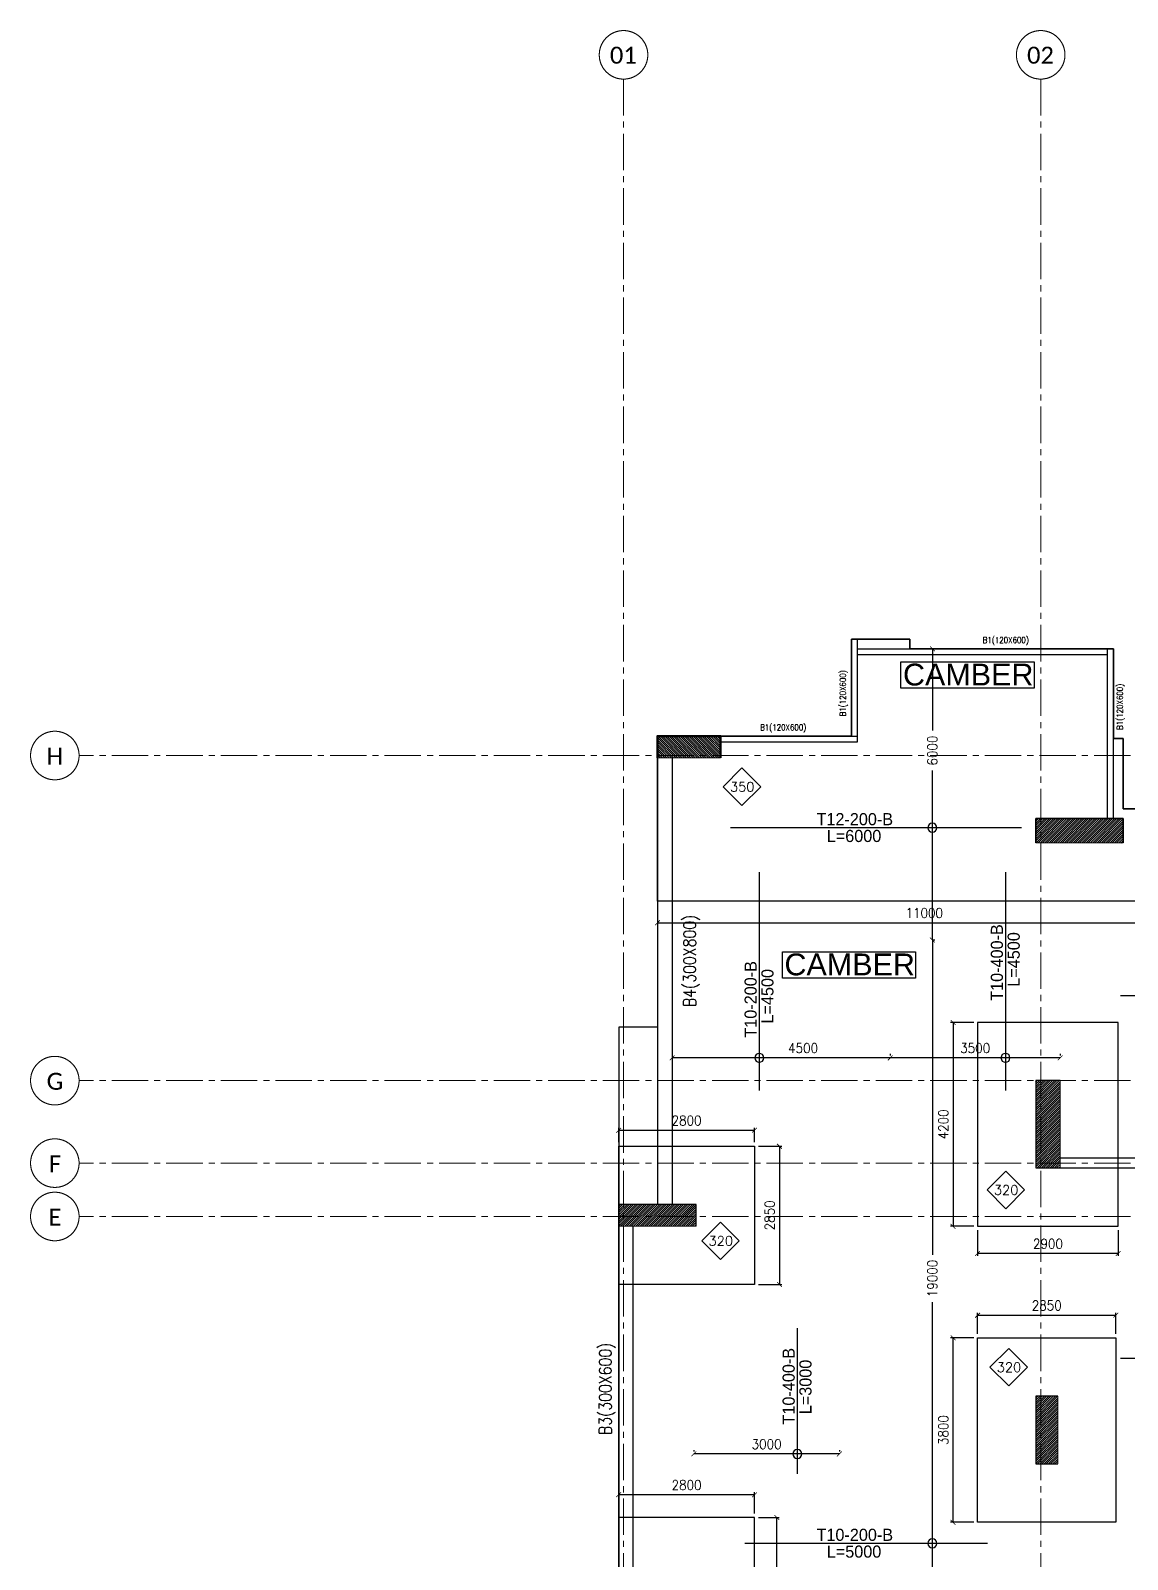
# Model space of a CAD drawing. Header units: millimetres. Extents: x -967280 to 3852, y 2833 to 1955156.
# Drawn here: x -653053 to -630441, y 897271 to 928778 of the extents above; entities that cross this region are included whole.
import ezdxf
from ezdxf.enums import TextEntityAlignment as Align

# ---------------------------------------------------------------- set-up
doc = ezdxf.new("R2010")
doc.units = ezdxf.units.MM
doc.header["$LTSCALE"] = 1000
doc.header["$PDMODE"] = 35
doc.header["$PDSIZE"] = 25
for name, pattern in [('$0$DASHED2', [0.375, 0.25, -0.125]), ('Columns_Structural070816$0$CENTER2', [1.125, 0.75, -0.125, 0.125, -0.125]), ('HRZN_Line-Ptrn-Sold', [9144001.0, 9144000.0, -1])]:
    doc.linetypes.add(name, pattern=pattern)
for name, color, linetype in [('_N-DIM 3', 7, 'Continuous'), ('B05-FIRST FLOOR PLAN$0$STR_ROOF RFT$0$S-SYMB', 30, 'Continuous'), ('S - col hach', 1, 'Continuous'), ('S -Beams', 2, 'Continuous'), ('S-TEXT', 2, 'Continuous'), ('SLAB', 210, 'Continuous')]:
    doc.layers.add(name, color=color, linetype=linetype)
for name, color, linetype, lineweight in [('A-AX-ATT-100', 7, 'HRZN_Line-Ptrn-Sold', 18), ('S - column', 6, 'Continuous', 60), ('ST-000-AXIS', 9, 'Columns_Structural070816$0$CENTER2', 9), ('ST-203-SLAB-TXT', 7, 'Continuous', 30), ('ST-RFT-BOT', 2, '$0$DASHED2', 30)]:
    doc.layers.add(name, color=color, linetype=linetype, lineweight=lineweight)
doc.styles.add('Arial', font='arial.ttf', dxfattribs={"height": 317.5})
doc.styles.add('B05-FIRST FLOOR PLAN$0$T25-100', font='STENCIL.shx', dxfattribs={"height": 250})
doc.styles.add('Calibri_2', font='calibri.ttf', dxfattribs={"height": 300})
doc.styles.add('ROMANC', font='romanc.shx')
doc.styles.add('ST-DIM', font='romans.shx', dxfattribs={"width": 0.85})
doc.styles.add('TUNELNO', font='romans.shx', dxfattribs={"width": 0.9})
doc.dimstyles.new('Copy(2) of DSEC', dxfattribs={"dimtxt": 200, "dimasz": 100, "dimexe": 50, "dimexo": 80, "dimgap": 100, "dimtad": 1, "dimdec": 0, "dimrnd": 5, "dimzin": 0, "dimdsep": 46, "dimtxsty": 'TUNELNO', "dimblk": 'ARCHTICK', "dimcen": 0.09, "dimclrd": 1, "dimclre": 1, "dimclrt": 3, "dimadec": 0, "dimazin": 0, "dimtfac": 0.78125, "dimtdec": 0, "dimtix": 1, "dimtmove": 2, "dimatfit": 3, "dimldrblk": 'ARCHTICK', "dimfxl": 1, "dimtolj": 1, "dimtzin": 0, "dimarcsym": 0})
pattern_1 = [(45, (-1081811.88, -626335.02), (-22.4506403, 22.4506403), [])]
pattern_2 = [(45, (-768827.84, -371697.415), (-22.4506403, 22.4506403), [])]
pattern_3 = [(45, (-768877.84, -371697.415), (-22.4506403, 22.4506403), [])]
pattern_4 = [(45, (-768827.84, -371697.415), (-22.4506403, 22.4506403), [])]

# ---------------------------------------------------------------- blocks, each defined once
blk = doc.blocks.new('_ArchTick')
at = {"color": 0, "linetype": 'ByBlock', "const_width": 0.15}
blk.add_lwpolyline([(-0.5, -0.5), (0.5, 0.5)], dxfattribs=at)
blk = doc.blocks.new('*D1363')
at = {"layer": '_N-DIM 3', "color": 1, "linetype": 'Continuous', "lineweight": -2, "ltscale": 30, "transparency": 16777216}
for p, q in [((-640929, 905867), (-640929, 906165)), ((-638129, 905867), (-638129, 906165)), ((-640929, 906115), (-638129, 906115))]:
    blk.add_line(p, q, dxfattribs=at)
at = {"layer": 'Defpoints', "color": 0, "linetype": 'Continuous', "ltscale": 30, "transparency": 16777216}
for p in [(-638129, 906115), (-640929, 905787), (-638129, 905787)]:
    blk.add_point(p, dxfattribs=at)
at = {"layer": '_N-DIM 3', "color": 1, "linetype": 'Continuous', "lineweight": -2, "ltscale": 30, "transparency": 16777216, "xscale": 100, "yscale": 100, "zscale": 100, "rotation": 180}
blk.add_blockref('_ArchTick', (-640929, 906115), dxfattribs=at)
at = {"layer": '_N-DIM 3', "color": 1, "linetype": 'Continuous', "lineweight": -2, "ltscale": 30, "transparency": 16777216, "xscale": 100, "yscale": 100, "zscale": 100}
blk.add_blockref('_ArchTick', (-638129, 906115), dxfattribs=at)
at = {"layer": '_N-DIM 3', "color": 3, "linetype": 'Continuous', "ltscale": 30, "transparency": 16777216, "insert": (-639529, 906315), "char_height": 200, "attachment_point": 5, "style": 'TUNELNO'}
blk.add_mtext('\\A1;2800', dxfattribs=at)
blk = doc.blocks.new('*D1364')
at = {"layer": '_N-DIM 3', "color": 1, "linetype": 'Continuous', "lineweight": -2, "ltscale": 30, "transparency": 16777216}
for p, q in [((-638049, 905787), (-637566, 905787)), ((-637616, 905787), (-637616, 902937)), ((-638049, 902937), (-637566, 902937))]:
    blk.add_line(p, q, dxfattribs=at)
at = {"layer": 'Defpoints', "color": 0, "linetype": 'Continuous', "ltscale": 30, "transparency": 16777216}
for p in [(-638129, 905787), (-638129, 902937), (-637616, 902937)]:
    blk.add_point(p, dxfattribs=at)
at = {"layer": '_N-DIM 3', "color": 1, "linetype": 'Continuous', "lineweight": -2, "ltscale": 30, "transparency": 16777216, "xscale": 100, "yscale": 100, "zscale": 100}
for p, rotation in [((-637616, 905787), 90), ((-637616, 902937), 270)]:
    blk.add_blockref('_ArchTick', p, dxfattribs=dict(at, rotation=rotation))
at = {"layer": '_N-DIM 3', "color": 3, "linetype": 'Continuous', "ltscale": 30, "transparency": 16777216, "insert": (-637816, 904362), "char_height": 200, "attachment_point": 5, "rotation": 90, "style": 'TUNELNO'}
blk.add_mtext('\\A1;2850', dxfattribs=at)
blk = doc.blocks.new('*D1365')
at = {"layer": '_N-DIM 3', "color": 1, "linetype": 'Continuous', "lineweight": -2, "ltscale": 30, "transparency": 16777216}
for p, q in [((-640929, 898217), (-640929, 898654)), ((-638129, 898604), (-640929, 898604)), ((-638129, 898217), (-638129, 898654))]:
    blk.add_line(p, q, dxfattribs=at)
at = {"layer": 'Defpoints', "color": 0, "linetype": 'Continuous', "ltscale": 30, "transparency": 16777216}
for p in [(-640929, 898604), (-640929, 898137), (-638129, 898137)]:
    blk.add_point(p, dxfattribs=at)
at = {"layer": '_N-DIM 3', "color": 1, "linetype": 'Continuous', "lineweight": -2, "ltscale": 30, "transparency": 16777216, "xscale": 100, "yscale": 100, "zscale": 100, "rotation": 180}
blk.add_blockref('_ArchTick', (-640929, 898604), dxfattribs=at)
at = {"layer": '_N-DIM 3', "color": 1, "linetype": 'Continuous', "lineweight": -2, "ltscale": 30, "transparency": 16777216, "xscale": 100, "yscale": 100, "zscale": 100}
blk.add_blockref('_ArchTick', (-638129, 898604), dxfattribs=at)
at = {"layer": '_N-DIM 3', "color": 3, "linetype": 'Continuous', "ltscale": 30, "transparency": 16777216, "insert": (-639529, 898804), "char_height": 200, "attachment_point": 5, "style": 'TUNELNO'}
blk.add_mtext('\\A1;2800', dxfattribs=at)
blk = doc.blocks.new('*D1366')
at = {"layer": '_N-DIM 3', "color": 1, "linetype": 'Continuous', "lineweight": -2, "ltscale": 30, "transparency": 16777216}
for p, q in [((-638049, 898137), (-637618, 898137)), ((-637668, 895287), (-637668, 898137)), ((-638049, 895287), (-637618, 895287))]:
    blk.add_line(p, q, dxfattribs=at)
at = {"layer": 'Defpoints', "color": 0, "linetype": 'Continuous', "ltscale": 30, "transparency": 16777216}
for p in [(-638129, 898137), (-637668, 898137), (-638129, 895287)]:
    blk.add_point(p, dxfattribs=at)
at = {"layer": '_N-DIM 3', "color": 1, "linetype": 'Continuous', "lineweight": -2, "ltscale": 30, "transparency": 16777216, "xscale": 100, "yscale": 100, "zscale": 100}
for p, rotation in [((-637668, 898137), 90), ((-637668, 895287), 270)]:
    blk.add_blockref('_ArchTick', p, dxfattribs=dict(at, rotation=rotation))
at = {"layer": '_N-DIM 3', "color": 3, "linetype": 'Continuous', "ltscale": 30, "transparency": 16777216, "insert": (-637868, 896712), "char_height": 200, "attachment_point": 5, "rotation": 90, "style": 'TUNELNO'}
blk.add_mtext('\\A1;2850', dxfattribs=at)
blk = doc.blocks.new('*D1369')
at = {"layer": '_N-DIM 3', "color": 1, "linetype": 'Continuous', "lineweight": -2, "ltscale": 30, "transparency": 16777216}
for p, q in [((-633609, 901837), (-634085, 901837)), ((-634035, 898037), (-634035, 901837)), ((-633609, 898037), (-634085, 898037))]:
    blk.add_line(p, q, dxfattribs=at)
at = {"layer": 'Defpoints', "color": 0, "linetype": 'Continuous', "ltscale": 30, "transparency": 16777216}
for p in [(-634035, 901837), (-633529, 901837), (-633529, 898037)]:
    blk.add_point(p, dxfattribs=at)
at = {"layer": '_N-DIM 3', "color": 1, "linetype": 'Continuous', "lineweight": -2, "ltscale": 30, "transparency": 16777216, "xscale": 100, "yscale": 100, "zscale": 100}
for p, rotation in [((-634035, 901837), 90), ((-634035, 898037), 270)]:
    blk.add_blockref('_ArchTick', p, dxfattribs=dict(at, rotation=rotation))
at = {"layer": '_N-DIM 3', "color": 3, "linetype": 'Continuous', "ltscale": 30, "transparency": 16777216, "insert": (-634235, 899937), "char_height": 200, "attachment_point": 5, "rotation": 90, "style": 'TUNELNO'}
blk.add_mtext('\\A1;3800', dxfattribs=at)
blk = doc.blocks.new('*D1370')
at = {"layer": '_N-DIM 3', "color": 1, "linetype": 'Continuous', "lineweight": -2, "ltscale": 30, "transparency": 16777216}
for p, q in [((-633529, 901917), (-633529, 902354)), ((-633529, 902304), (-630679, 902304)), ((-630679, 901917), (-630679, 902354))]:
    blk.add_line(p, q, dxfattribs=at)
at = {"layer": 'Defpoints', "color": 0, "linetype": 'Continuous', "ltscale": 30, "transparency": 16777216}
for p in [(-630679, 902304), (-633529, 901837), (-630679, 901837)]:
    blk.add_point(p, dxfattribs=at)
at = {"layer": '_N-DIM 3', "color": 1, "linetype": 'Continuous', "lineweight": -2, "ltscale": 30, "transparency": 16777216, "xscale": 100, "yscale": 100, "zscale": 100, "rotation": 180}
blk.add_blockref('_ArchTick', (-633529, 902304), dxfattribs=at)
at = {"layer": '_N-DIM 3', "color": 1, "linetype": 'Continuous', "lineweight": -2, "ltscale": 30, "transparency": 16777216, "xscale": 100, "yscale": 100, "zscale": 100}
blk.add_blockref('_ArchTick', (-630679, 902304), dxfattribs=at)
at = {"layer": '_N-DIM 3', "color": 3, "linetype": 'Continuous', "ltscale": 30, "transparency": 16777216, "insert": (-632104, 902504), "char_height": 200, "attachment_point": 5, "style": 'TUNELNO'}
blk.add_mtext('\\A1;2850', dxfattribs=at)
blk = doc.blocks.new('*D888')
at = {"layer": '_N-DIM 3', "color": 1, "linetype": 'Continuous', "lineweight": -2, "ltscale": 30, "transparency": 16777216}
for p, q in [((-633529, 904057), (-633529, 903526)), ((-630629, 904057), (-630629, 903526)), ((-630629, 903576), (-633529, 903576))]:
    blk.add_line(p, q, dxfattribs=at)
at = {"layer": 'Defpoints', "color": 0, "linetype": 'Continuous', "ltscale": 30, "transparency": 16777216}
for p in [(-633529, 904137), (-630629, 904137), (-633529, 903576)]:
    blk.add_point(p, dxfattribs=at)
at = {"layer": '_N-DIM 3', "color": 1, "linetype": 'Continuous', "lineweight": -2, "ltscale": 30, "transparency": 16777216, "xscale": 100, "yscale": 100, "zscale": 100, "rotation": 180}
blk.add_blockref('_ArchTick', (-633529, 903576), dxfattribs=at)
at = {"layer": '_N-DIM 3', "color": 1, "linetype": 'Continuous', "lineweight": -2, "ltscale": 30, "transparency": 16777216, "xscale": 100, "yscale": 100, "zscale": 100}
blk.add_blockref('_ArchTick', (-630629, 903576), dxfattribs=at)
at = {"layer": '_N-DIM 3', "color": 3, "linetype": 'Continuous', "ltscale": 30, "transparency": 16777216, "insert": (-632079, 903776), "char_height": 200, "attachment_point": 5, "style": 'TUNELNO'}
blk.add_mtext('\\A1;2900', dxfattribs=at)
blk = doc.blocks.new('*D1371')
at = {"layer": '_N-DIM 3', "color": 1, "linetype": 'Continuous', "lineweight": -2, "ltscale": 30, "transparency": 16777216}
for p, q in [((-633609, 908337), (-634085, 908337)), ((-634035, 908337), (-634035, 904137)), ((-633609, 904137), (-634085, 904137))]:
    blk.add_line(p, q, dxfattribs=at)
at = {"layer": 'Defpoints', "color": 0, "linetype": 'Continuous', "ltscale": 30, "transparency": 16777216}
for p in [(-633529, 908337), (-634035, 904137), (-633529, 904137)]:
    blk.add_point(p, dxfattribs=at)
at = {"layer": '_N-DIM 3', "color": 1, "linetype": 'Continuous', "lineweight": -2, "ltscale": 30, "transparency": 16777216, "xscale": 100, "yscale": 100, "zscale": 100}
for p, rotation in [((-634035, 908337), 90), ((-634035, 904137), 270)]:
    blk.add_blockref('_ArchTick', p, dxfattribs=dict(at, rotation=rotation))
at = {"layer": '_N-DIM 3', "color": 3, "linetype": 'Continuous', "ltscale": 30, "transparency": 16777216, "insert": (-634235, 906237), "char_height": 200, "attachment_point": 5, "rotation": 90, "style": 'TUNELNO'}
blk.add_mtext('\\A1;4200', dxfattribs=at)
blk = doc.blocks.new('*D890')
at = {"layer": '_N-DIM 3', "color": 1, "linetype": 'Continuous', "lineweight": -2, "ltscale": 30, "transparency": 16777216}
for p, q in [((-640129, 910757), (-640129, 910343)), ((-629129, 910757), (-629129, 910343)), ((-640129, 910393), (-629129, 910393))]:
    blk.add_line(p, q, dxfattribs=at)
at = {"layer": 'Defpoints', "color": 0, "linetype": 'Continuous', "ltscale": 30, "transparency": 16777216}
for p in [(-640129, 910837), (-629129, 910837), (-629129, 910393)]:
    blk.add_point(p, dxfattribs=at)
at = {"layer": '_N-DIM 3', "color": 1, "linetype": 'Continuous', "lineweight": -2, "ltscale": 30, "transparency": 16777216, "xscale": 100, "yscale": 100, "zscale": 100, "rotation": 180}
blk.add_blockref('_ArchTick', (-640129, 910393), dxfattribs=at)
at = {"layer": '_N-DIM 3', "color": 1, "linetype": 'Continuous', "lineweight": -2, "ltscale": 30, "transparency": 16777216, "xscale": 100, "yscale": 100, "zscale": 100}
blk.add_blockref('_ArchTick', (-629129, 910393), dxfattribs=at)
at = {"layer": '_N-DIM 3', "color": 3, "linetype": 'Continuous', "ltscale": 30, "transparency": 16777216, "insert": (-634629, 910593), "char_height": 200, "attachment_point": 5, "style": 'TUNELNO'}
blk.add_mtext('\\A1;11000', dxfattribs=at)
blk = doc.blocks.new('*D898')
at = {"layer": '_N-DIM 3', "color": 1, "lineweight": -2, "ltscale": 30, "transparency": 16777216}
for p, q in [((-634462, 910037), (-634462, 903551)), ((-634457, 910037), (-634412, 910037)), ((-634462, 891037), (-634462, 902571)), ((-634457, 891037), (-634412, 891037))]:
    blk.add_line(p, q, dxfattribs=at)
at = {"layer": 'Defpoints', "color": 0, "ltscale": 30, "transparency": 16777216}
for p in [(-634537, 910037), (-634537, 891037), (-634462, 891037)]:
    blk.add_point(p, dxfattribs=at)
at = {"layer": '_N-DIM 3', "color": 1, "lineweight": -2, "ltscale": 30, "transparency": 16777216, "xscale": 100, "yscale": 100, "zscale": 100}
for p, rotation in [((-634462, 910037), 90), ((-634462, 891037), 270)]:
    blk.add_blockref('_ArchTick', p, dxfattribs=dict(at, rotation=rotation))
at = {"layer": '_N-DIM 3', "color": 3, "ltscale": 30, "transparency": 16777216, "insert": (-634462, 903061), "char_height": 200, "attachment_point": 5, "rotation": 90, "style": 'TUNELNO'}
blk.add_mtext('\\A1;19000', dxfattribs=at)
blk = doc.blocks.new('*D899')
at = {"layer": '_N-DIM 3', "color": 1, "lineweight": -2, "ltscale": 30, "transparency": 16777216}
for p, q in [((-639829, 907688), (-639829, 907658)), ((-635329, 907608), (-639829, 907608)), ((-635329, 907688), (-635329, 907658))]:
    blk.add_line(p, q, dxfattribs=at)
at = {"layer": 'Defpoints', "color": 0, "ltscale": 30, "transparency": 16777216}
for p in [(-639829, 907608), (-639829, 907608), (-635329, 907608)]:
    blk.add_point(p, dxfattribs=at)
at = {"layer": '_N-DIM 3', "color": 1, "lineweight": -2, "ltscale": 30, "transparency": 16777216, "xscale": 100, "yscale": 100, "zscale": 100, "rotation": 180}
blk.add_blockref('_ArchTick', (-639829, 907608), dxfattribs=at)
at = {"layer": '_N-DIM 3', "color": 1, "lineweight": -2, "ltscale": 30, "transparency": 16777216, "xscale": 100, "yscale": 100, "zscale": 100}
blk.add_blockref('_ArchTick', (-635329, 907608), dxfattribs=at)
at = {"layer": '_N-DIM 3', "color": 3, "ltscale": 30, "transparency": 16777216, "insert": (-637127, 907808), "char_height": 200, "attachment_point": 5, "style": 'TUNELNO'}
blk.add_mtext('\\A1;4500', dxfattribs=at)
blk = doc.blocks.new('*D903')
at = {"layer": '_N-DIM 3', "color": 1, "lineweight": -2, "ltscale": 30, "transparency": 16777216}
for p, q in [((-639379, 899526), (-639379, 899496)), ((-636379, 899446), (-639379, 899446)), ((-636379, 899526), (-636379, 899496))]:
    blk.add_line(p, q, dxfattribs=at)
at = {"layer": 'Defpoints', "color": 0, "ltscale": 30, "transparency": 16777216}
for p in [(-639379, 899446), (-639379, 899446), (-636379, 899446)]:
    blk.add_point(p, dxfattribs=at)
at = {"layer": '_N-DIM 3', "color": 1, "lineweight": -2, "ltscale": 30, "transparency": 16777216, "xscale": 100, "yscale": 100, "zscale": 100, "rotation": 180}
blk.add_blockref('_ArchTick', (-639379, 899446), dxfattribs=at)
at = {"layer": '_N-DIM 3', "color": 1, "lineweight": -2, "ltscale": 30, "transparency": 16777216, "xscale": 100, "yscale": 100, "zscale": 100}
blk.add_blockref('_ArchTick', (-636379, 899446), dxfattribs=at)
at = {"layer": '_N-DIM 3', "color": 3, "ltscale": 30, "transparency": 16777216, "insert": (-637879, 899646), "char_height": 200, "attachment_point": 5, "style": 'TUNELNO'}
blk.add_mtext('\\A1;3000', dxfattribs=at)
blk = doc.blocks.new('*D906')
at = {"layer": '_N-DIM 3', "color": 1, "lineweight": -2, "ltscale": 30, "transparency": 16777216}
for p, q in [((-635329, 907688), (-635329, 907658)), ((-631829, 907608), (-635329, 907608)), ((-631829, 907688), (-631829, 907658))]:
    blk.add_line(p, q, dxfattribs=at)
at = {"layer": 'Defpoints', "color": 0, "ltscale": 30, "transparency": 16777216}
for p in [(-635329, 907608), (-635329, 907608), (-631829, 907608)]:
    blk.add_point(p, dxfattribs=at)
at = {"layer": '_N-DIM 3', "color": 1, "lineweight": -2, "ltscale": 30, "transparency": 16777216, "xscale": 100, "yscale": 100, "zscale": 100, "rotation": 180}
blk.add_blockref('_ArchTick', (-635329, 907608), dxfattribs=at)
at = {"layer": '_N-DIM 3', "color": 1, "lineweight": -2, "ltscale": 30, "transparency": 16777216, "xscale": 100, "yscale": 100, "zscale": 100}
blk.add_blockref('_ArchTick', (-631829, 907608), dxfattribs=at)
at = {"layer": '_N-DIM 3', "color": 3, "ltscale": 30, "transparency": 16777216, "insert": (-633579, 907808), "char_height": 200, "attachment_point": 5, "style": 'TUNELNO'}
blk.add_mtext('\\A1;3500', dxfattribs=at)
blk = doc.blocks.new('*D909')
at = {"layer": '_N-DIM 3', "color": 1, "lineweight": -2, "ltscale": 30, "transparency": 16777216}
for p, q in [((-634462, 916037), (-634462, 914353)), ((-634457, 916037), (-634412, 916037)), ((-634462, 910037), (-634462, 913528)), ((-634457, 910037), (-634412, 910037))]:
    blk.add_line(p, q, dxfattribs=at)
at = {"layer": 'Defpoints', "color": 0, "ltscale": 30, "transparency": 16777216}
for p in [(-634537, 916037), (-634537, 910037), (-634462, 910037)]:
    blk.add_point(p, dxfattribs=at)
at = {"layer": '_N-DIM 3', "color": 1, "lineweight": -2, "ltscale": 30, "transparency": 16777216, "xscale": 100, "yscale": 100, "zscale": 100}
for p, rotation in [((-634462, 916037), 90), ((-634462, 910037), 270)]:
    blk.add_blockref('_ArchTick', p, dxfattribs=dict(at, rotation=rotation))
at = {"layer": '_N-DIM 3', "color": 3, "ltscale": 30, "transparency": 16777216, "insert": (-634462, 913940), "char_height": 200, "attachment_point": 5, "rotation": 90, "style": 'TUNELNO'}
blk.add_mtext('\\A1;6000', dxfattribs=at)
blk = doc.blocks.new('str col f1')
at = {"layer": 'S - col hach'}
h = blk.add_hatch(dxfattribs=at)
h.set_pattern_fill('ANSI31', color=2, scale=10, angle=90)
h.set_pattern_definition([(135, (689872.917, 637905.89), (-22.4506403, -22.4506403), [])])
h.paths.add_polyline_path([(-543179, 862655), (-544479, 862655), (-544479, 862205), (-543179, 862205)])
h = blk.add_hatch(dxfattribs=at)
h.set_pattern_fill('ANSI31', color=2, scale=10)
h.set_pattern_definition([(45, (-768827.84, -371647.416), (-22.4506403, 22.4506403), [])])
h.paths.add_polyline_path([(-534879, 860455), (-534879, 860955), (-536679, 860955), (-536679, 860455)])
h = blk.add_hatch(dxfattribs=at)
h.set_pattern_fill('ANSI31', color=3, scale=10)
h.paths.add_polyline_path([(-525079, 860955), (-529079, 860955), (-529079, 853755), (-527029, 853755), (-527029, 854005), (-528829, 854005), (-528829, 860705), (-525329, 860705), (-525329, 854005), (-525829, 854005), (-525829, 853755), (-525079, 853755)])
h = blk.add_hatch(dxfattribs=at)
h.set_pattern_fill('ANSI31', color=2, scale=10)
h.set_pattern_definition(pattern_3)
h.paths.add_polyline_path([(-517229, 859755), (-517229, 861055), (-517679, 861055), (-517679, 859755)])
h = blk.add_hatch(dxfattribs=at)
h.set_pattern_fill('ANSI31', color=2, scale=10)
h.set_pattern_definition([(45, (-768827.84, -369997.415), (-22.4506403, 22.4506403), [])])
h.paths.add_polyline_path([(-509879, 856255), (-509879, 857455), (-510329, 857455), (-510329, 856255)])
h = blk.add_hatch(dxfattribs=at)
h.set_pattern_fill('ANSI31', color=2, scale=10)
h.set_pattern_definition(pattern_2)
h.paths.add_polyline_path([(-506079, 855055), (-506079, 856055), (-506429, 856055), (-506429, 855055)])
h = blk.add_hatch(dxfattribs=at)
h.set_pattern_fill('ANSI31', color=2, scale=10)
h.set_pattern_definition(pattern_2)
h.paths.add_polyline_path([(-498879, 855755), (-498879, 856355), (-499229, 856355), (-499229, 855755), (-499125, 855755)])
h = blk.add_hatch(dxfattribs=at)
h.set_pattern_fill('ANSI31', color=2, scale=10)
h.set_pattern_definition(pattern_1)
h.paths.add_polyline_path([(-536179, 855555), (-536679, 855555), (-536679, 853755), (-536179, 853755)])
h = blk.add_hatch(dxfattribs=at)
h.set_pattern_fill('ANSI31', color=2, scale=10)
h.set_pattern_definition(pattern_2)
h.paths.add_polyline_path([(-517229, 853755), (-517229, 854955), (-517679, 854955), (-517679, 853755)])
h = blk.add_hatch(dxfattribs=at)
h.set_pattern_fill('ANSI31', color=2, scale=10)
h.set_pattern_definition(pattern_2)
h.paths.add_polyline_path([(-545279, 852555), (-543679, 852555), (-543679, 853005), (-545279, 853005)])
h = blk.add_hatch(dxfattribs=at)
h.set_pattern_fill('ANSI31', color=2, scale=10)
h.set_pattern_definition([(45, (-768827.84, -374397.416), (-22.4506403, 22.4506403), [])])
h.paths.add_polyline_path([(-499372, 852655), (-498879, 852655), (-498879, 853205), (-499629, 853205), (-499629, 852655)])
h = blk.add_hatch(dxfattribs=at)
h.set_pattern_fill('ANSI31', color=3, scale=10)
h.set_pattern_definition(pattern_4)
h.paths.add_polyline_path([(-514479, 851955), (-514479, 845955), (-511879, 845955), (-511879, 846205), (-514229, 846205), (-514229, 851705), (-511879, 851705), (-511879, 851955)])
h = blk.add_hatch(dxfattribs=at)
h.set_pattern_fill('ANSI31', color=2, scale=10)
h.set_pattern_definition([(45, (-768777.84, -376697.415), (-22.4506403, 22.4506403), [])])
h.paths.add_polyline_path([(-506079, 850355), (-506079, 851555), (-506529, 851555), (-506529, 850355)])
h = blk.add_hatch(dxfattribs=at)
h.set_pattern_fill('ANSI31', color=2, scale=10)
h.set_pattern_definition([(45, (-789327.836, -378097.416), (-22.4506403, 22.4506403), [])])
h.paths.add_polyline_path([(-518479, 849005), (-518479, 849455), (-519779, 849455), (-519779, 849005)])
h = blk.add_hatch(dxfattribs=at)
h.set_pattern_fill('ANSI31', color=2, scale=10)
h.set_pattern_definition([(45, (-281224.365, 551644.58), (-22.4506403, 22.4506403), [])])
h.paths.add_polyline_path([(-536679, 847655), (-536229, 847655), (-536229, 849055), (-536679, 849055)])
h = blk.add_hatch(dxfattribs=at)
h.set_pattern_fill('ANSI31', color=3, scale=10)
h.set_pattern_definition(pattern_4)
h.paths.add_polyline_path([(-528779, 849055), (-528779, 846205), (-531179, 846205), (-531179, 849055), (-531429, 849055), (-531429, 845955), (-528529, 845955), (-528529, 849055)])
h = blk.add_hatch(dxfattribs=at)
h.set_pattern_fill('ANSI31', color=2, scale=10)
h.set_pattern_definition([(45, (-795077.837, -378447.416), (-22.4506403, 22.4506403), [])])
h.paths.add_polyline_path([(-525622, 848605), (-525129, 848605), (-525129, 849055), (-526329, 849055), (-526329, 848605)])
h = blk.add_hatch(dxfattribs=at)
h.set_pattern_fill('ANSI31', color=2, scale=10)
h.set_pattern_definition([(45, (-1081761.88, -626335.02), (-22.4506403, 22.4506403), [])])
h.paths.add_polyline_path([(-506079, 847555), (-506529, 847555), (-506529, 846355), (-506079, 846355)])
h = blk.add_hatch(dxfattribs=at)
h.set_pattern_fill('ANSI31', color=2, scale=10)
h.set_pattern_definition(pattern_2)
h.paths.add_polyline_path([(-543679, 845355), (-545279, 845355), (-545279, 844905), (-543679, 844905)])
h = blk.add_hatch(dxfattribs=at)
h.set_pattern_fill('ANSI31', color=2, scale=10)
h.set_pattern_definition([(45, (-768827.84, -382297.416), (-22.4506403, 22.4506403), [])])
h.paths.add_polyline_path([(-499372, 844705), (-498879, 844705), (-498879, 845255), (-499629, 845255), (-499629, 844705)])
h = blk.add_hatch(dxfattribs=at)
h.set_pattern_fill('ANSI31', color=2, scale=10)
h.set_pattern_definition(pattern_2)
h.paths.add_polyline_path([(-536179, 842355), (-536179, 844155), (-536679, 844155), (-536679, 842355)])
h = blk.add_hatch(dxfattribs=at)
h.set_pattern_fill('ANSI31', color=3, scale=10)
h.set_pattern_definition([(45, (95649.576, 129074.49), (-22.4506403, 22.4506403), [])])
h.paths.add_polyline_path([(-528829, 843905), (-527029, 843905), (-527029, 844155), (-529079, 844155), (-529079, 836955), (-525279, 836955), (-525079, 836955), (-525079, 844155), (-525829, 844155), (-525829, 843905), (-525329, 843905), (-525329, 837205), (-528829, 837205)])
h = blk.add_hatch(dxfattribs=at)
h.set_pattern_fill('ANSI31', color=2, scale=10)
h.set_pattern_definition(pattern_1)
h.paths.add_polyline_path([(-517229, 844155), (-517679, 844155), (-517679, 842955), (-517229, 842955)])
h = blk.add_hatch(dxfattribs=at)
h.set_pattern_fill('ANSI31', color=2, scale=10)
h.set_pattern_definition([(45, (-768827.84, -371897.415), (-22.4506403, 22.4506403), [])])
h.paths.add_polyline_path([(-506429, 841855), (-506079, 841855), (-506079, 842855), (-506429, 842855)])
h = blk.add_hatch(dxfattribs=at)
h.set_pattern_fill('ANSI31', color=2, scale=10)
h.set_pattern_definition(pattern_2)
h.paths.add_polyline_path([(-499229, 842155), (-499229, 841555), (-498879, 841555), (-498879, 842155)])
h = blk.add_hatch(dxfattribs=at)
h.set_pattern_fill('ANSI31', color=2, scale=10)
h.set_pattern_definition([(45, (-768827.84, -373397.415), (-22.4506403, 22.4506403), [])])
h.paths.add_polyline_path([(-509879, 840455), (-509879, 841655), (-510329, 841655), (-510329, 840455), (-510246, 840455)])
h = blk.add_hatch(dxfattribs=at)
h.set_pattern_fill('ANSI31', color=2, scale=10)
h.set_pattern_definition(pattern_3)
h.paths.add_polyline_path([(-517229, 836855), (-517229, 838155), (-517679, 838155), (-517679, 836855)])
h = blk.add_hatch(dxfattribs=at)
h.set_pattern_fill('ANSI31', color=2, scale=10)
h.set_pattern_definition(pattern_2)
h.paths.add_polyline_path([(-534879, 836955), (-534879, 837455), (-536679, 837455), (-536679, 836955)])
h = blk.add_hatch(dxfattribs=at)
h.set_pattern_fill('ANSI31', color=2, scale=10, angle=-90)
h.set_pattern_definition([(315, (-1751431.147, 1060003.342), (22.4506403, 22.4506403), [])])
h.paths.add_polyline_path([(-544479, 835255), (-543179, 835255), (-543179, 835705), (-544479, 835705)])
at = {"layer": 'S - column', "lineweight": 15}
for points in [[(-544479, 862205), (-543179, 862205), (-543179, 862655), (-544479, 862655)], [(-534879, 860455), (-536679, 860455), (-536679, 860955), (-534879, 860955)], [(-517679, 859755), (-517229, 859755), (-517229, 861055), (-517679, 861055)], [(-509879, 857455), (-510329, 857455), (-510329, 856255), (-509879, 856255)], [(-506429, 855055), (-506079, 855055), (-506079, 856055), (-506429, 856055)], [(-499229, 855755), (-498879, 855755), (-498879, 856355), (-499229, 856355)], [(-536179, 855555), (-536679, 855555), (-536679, 853755), (-536179, 853755)], [(-517679, 853755), (-517229, 853755), (-517229, 854955), (-517679, 854955)], [(-545279, 853005), (-545279, 852555), (-543679, 852555), (-543679, 853005)], [(-499629, 852655), (-498879, 852655), (-498879, 853205), (-499629, 853205)], [(-506529, 850355), (-506079, 850355), (-506079, 851555), (-506529, 851555)], [(-519779, 849005), (-518479, 849005), (-518479, 849455), (-519779, 849455)], [(-536229, 849055), (-536679, 849055), (-536679, 847655), (-536229, 847655)], [(-526329, 848605), (-525129, 848605), (-525129, 849055), (-526329, 849055)], [(-506529, 846355), (-506079, 846355), (-506079, 847555), (-506529, 847555)], [(-543679, 844905), (-545279, 844905), (-545279, 845355), (-543679, 845355)], [(-499629, 844705), (-498879, 844705), (-498879, 845255), (-499629, 845255)], [(-536179, 844155), (-536179, 842355), (-536679, 842355), (-536679, 844155)], [(-517679, 842955), (-517679, 844155), (-517229, 844155), (-517229, 842955)], [(-506429, 841855), (-506429, 842855), (-506079, 842855), (-506079, 841855)], [(-498879, 842155), (-498879, 841555), (-499229, 841555), (-499229, 842155)], [(-509879, 841655), (-509879, 840455), (-510329, 840455), (-510329, 841655)], [(-517679, 836855), (-517679, 838155), (-517229, 838155), (-517229, 836855)], [(-534879, 836955), (-536679, 836955), (-536679, 837455), (-534879, 837455)], [(-544479, 835255), (-544479, 835705), (-543179, 835705), (-543179, 835255)]]:
    blk.add_lwpolyline(points, close=True, dxfattribs=at)
at = {"layer": 'S - column', "color": 3}
for points in [[(-525829, 853755), (-525829, 854005), (-525329, 854005), (-525329, 860705), (-528829, 860705), (-528829, 854005), (-527029, 854005), (-527029, 853755), (-529079, 853755), (-529079, 860955), (-525079, 860955), (-525079, 853755)], [(-528779, 849055), (-528779, 846205), (-531179, 846205), (-531179, 849055), (-531429, 849055), (-531429, 845955), (-528529, 845955), (-528529, 849055)], [(-525829, 844155), (-525829, 843905), (-525329, 843905), (-525329, 837205), (-528829, 837205), (-528829, 843905), (-527029, 843905), (-527029, 844155), (-529079, 844155), (-529079, 836955), (-525079, 836955), (-525079, 844155)]]:
    blk.add_lwpolyline(points, close=True, dxfattribs=at)
blk.add_lwpolyline([(-514479, 851955), (-514479, 845955), (-511879, 845955), (-511879, 846205), (-514229, 846205), (-514229, 851705), (-511879, 851705), (-511879, 851955), (-514479, 851955)], dxfattribs=at)
at = {"layer": 'ST-RFT-BOT', "color": 7, "linetype": 'Continuous', "ltscale": 30}
blk.add_line((-534879, 860455), (-534879, 860774), dxfattribs=at)
at = {"layer": 'ST-RFT-BOT', "color": 7, "linetype": 'Continuous', "lineweight": 50, "ltscale": 30}
blk.add_lwpolyline([(-543179, 862205), (-543179, 862655), (-544479, 862655), (-544479, 862205)], dxfattribs=at)
at = {"layer": 'ST-RFT-BOT', "color": 7, "linetype": 'Continuous', "ltscale": 30}
for points in [[(-534879, 860455), (-534879, 860955), (-536679, 860955), (-536679, 860455)], [(-536679, 860455), (-536679, 860955), (-534879, 860955), (-534879, 860455)], [(-517229, 861055), (-517679, 861055), (-517679, 859755), (-517229, 859755)], [(-510329, 857455), (-509879, 857455), (-509879, 856255), (-510329, 856255)], [(-506429, 856055), (-506079, 856055), (-506079, 855055), (-506429, 855055)], [(-499229, 856355), (-498879, 856355), (-498879, 855755), (-499229, 855755)], [(-536179, 855555), (-536679, 855555), (-536679, 853755), (-536179, 853755)], [(-517229, 854955), (-517679, 854955), (-517679, 853755), (-517229, 853755)], [(-543679, 852555), (-543679, 853005), (-545279, 853005), (-545279, 852555)], [(-498879, 853205), (-498879, 852655), (-499629, 852655), (-499629, 853205)], [(-506529, 851555), (-506079, 851555), (-506079, 850355), (-506529, 850355)], [(-518479, 849005), (-518479, 849455), (-519779, 849455), (-519779, 849005)], [(-536229, 849055), (-536679, 849055), (-536679, 847655), (-536229, 847655)], [(-526329, 848605), (-526329, 849055), (-525129, 849055), (-525129, 848605)], [(-506529, 847555), (-506079, 847555), (-506079, 846355)], [(-543679, 845355), (-543679, 844905), (-545279, 844905), (-545279, 845355)], [(-498879, 844705), (-498879, 845255), (-499629, 845255), (-499629, 844705)], [(-536179, 844155), (-536679, 844155), (-536679, 842355), (-536179, 842355)], [(-517229, 844155), (-517679, 844155), (-517679, 842955), (-517229, 842955)], [(-506429, 842855), (-506079, 842855), (-506079, 841855), (-506429, 841855)], [(-499229, 842155), (-498879, 842155), (-498879, 841555), (-499229, 841555)], [(-510329, 841655), (-509879, 841655), (-509879, 840455), (-510329, 840455)], [(-517229, 838155), (-517679, 838155), (-517679, 836855), (-517229, 836855)], [(-536679, 837455), (-536679, 836955), (-534879, 836955), (-534879, 837455)], [(-544479, 835705), (-544479, 835255), (-543179, 835255), (-543179, 835705)]]:
    blk.add_lwpolyline(points, dxfattribs=at)
blk = doc.blocks.new('Grid - HRZN_G-Datm-Grid-Head-1554275-FIRST FLOOR FFL_1_')
at = {"layer": 'A-AX-ATT-100'}
blk.add_circle((0, 0), 5, dxfattribs=at)
blk = doc.blocks.new('AXES-00')
at = {"layer": 'ST-000-AXIS'}
for p, q in [((516898.9, 750979.6), (516898.9, 695813.8)), ((525498.9, 750979.6), (525498.9, 695813.8)), ((575723.2, 737039.7), (505674.3, 737039.7)), ((575723.2, 730339.7), (505674.3, 730339.7)), ((575723.2, 728639.7), (505674.3, 728639.7)), ((575723.2, 727539.7), (505674.3, 727539.7))]:
    blk.add_line(p, q, dxfattribs=at)
at = {"layer": 'A-AX-ATT-100'}
for p, xscale, yscale, zscale, rotation in [((516898.9, 751479.6), 99.99999999999993, 99.99999999999993, 99.99999999999993, 180), ((525498.9, 751479.6), 99.99999999999993, 99.99999999999993, 99.99999999999993, 180), ((505174.3, 737039.7), 100.0000000000001, 100.0000000000001, 100.0000000000001, 90), ((505174.3, 730339.7), 100.0000000000001, 100.0000000000001, 100.0000000000001, 90), ((505174.3, 728639.7), 100.0000000000001, 100.0000000000001, 100.0000000000001, 90), ((505174.3, 727539.7), 100.0000000000001, 100.0000000000001, 100.0000000000001, 90)]:
    blk.add_blockref('Grid - HRZN_G-Datm-Grid-Head-1554275-FIRST FLOOR FFL_1_', p, dxfattribs=dict(at, xscale=xscale, yscale=yscale, zscale=zscale, rotation=rotation))
at = {"layer": 'A-AX-ATT-100', "linetype": 'Continuous', "lineweight": 13, "char_height": 350, "attachment_point": 1, "style": 'Calibri_2'}
for s, insert, width in [('01', (516618, 751647.5), 673.417), ('02', (525218, 751647.5), 673.417), ('H', (505005.2, 737201), 416.877), ('G', (505005.2, 730501), 416.877), ('F', (505051.7, 728801), 304.641), ('E', (505041.7, 727701), 328.692)]:
    blk.add_mtext(s, dxfattribs=dict(at, insert=insert, width=width))

msp = doc.modelspace()

# ---------------------------------------------------------------- linework, layer by layer
at = {"layer": 'B05-FIRST FLOOR PLAN$0$STR_ROOF RFT$0$S-SYMB', "extrusion": (0, 0, -1)}
for centre in [(634462.1, 912349.3), (638031.3, 907607.8), (632954.4, 907607.8), (637247.2, 899446.5), (634462.1, 897601.1)]:
    msp.add_circle(centre, 92.8, dxfattribs=at)
at = {"layer": 'S -Beams'}
for p, q in [((-636128.7, 914238.4), (-636128.7, 916238.4)), ((-636008.7, 914118.4), (-636008.7, 916238.4)), ((-636008.7, 916038.4), (-630730.3, 916038.4)), ((-636008.7, 915918.4), (-630848.7, 915918.4)), ((-630848.7, 912538.4), (-630848.7, 916038.4)), ((-630728.7, 912538.4), (-630728.7, 916038.4)), ((-638828.7, 914238.4), (-636008.7, 914238.4)), ((-638828.7, 914118.4), (-636008.7, 914118.4)), ((-640128.7, 913787.4), (-640128.7, 904587.4)), ((-639828.7, 913787.4), (-639828.7, 904587.4)), ((-624728.6, 905537.4), (-631828.7, 905537.4)), ((-624728.6, 905337.4), (-631828.7, 905337.4)), ((-640928.7, 896937.4), (-640928.7, 904137.4)), ((-640628.7, 896937.4), (-640628.7, 904137.4))]:
    msp.add_line(p, q, dxfattribs=at)
msp.add_lwpolyline([(-630078.8, 912737.4), (-630528.7, 912737.4), (-630528.7, 914187.4), (-630728.8, 914187.4), (-630728.8, 916037.4), (-634928.8, 916037.4), (-634928.8, 916237.4), (-636128.7, 916237.4), (-636128.7, 914237.4), (-640128.7, 914238.4), (-640128.8, 908237.4), (-640928.8, 908237.4), (-640928.8, 892837.4)], dxfattribs=at)
at = {"layer": 'S-TEXT', "color": 3}
for points in [[(-635110.5, 915767.7), (-632362.6, 915767.7), (-632362.6, 915223.7), (-635110.5, 915223.7)], [(-637554.7, 909794.6), (-634806.9, 909794.6), (-634806.9, 909250.5), (-637554.7, 909250.5)]]:
    msp.add_lwpolyline(points, close=True, dxfattribs=at)
at = {"layer": 'S-TEXT', "color": 7, "true_color": 0xffffff}
for points in [[(-638387.7, 912808.3), (-638000.6, 913195.5), (-638387.7, 913582.6), (-638774.9, 913195.5)], [(-632947, 904499.5), (-632559.8, 904886.7), (-632947, 905273.8), (-633334.1, 904886.7)], [(-638829, 903450.2), (-638441.9, 903837.3), (-638829, 904224.5), (-639216.2, 903837.3)], [(-632888.3, 900845.5), (-632501.1, 901232.6), (-632888.3, 901619.8), (-633275.4, 901232.6)]]:
    msp.add_lwpolyline(points, close=True, dxfattribs=at)
at = {"layer": 'SLAB', "color": 2, "linetype": 'Continuous', "ltscale": 30}
for points in [[(-640128.7, 914238.4), (-636128.7, 914237.4), (-636128.7, 916237.4), (-634928.8, 916237.4), (-634928.8, 916037.4), (-630728.8, 916037.4), (-630728.8, 914187.4), (-630528.7, 914187.4), (-630528.7, 912737.4), (-630078.8, 912737.4), (-630078.8, 912537.1), (-629128.6, 912537.1), (-629128.6, 910837.4), (-640128.7, 910837.4)], [(-633528.7, 908337.5), (-633528.7, 904137.3), (-630628.7, 904137.3), (-630628.7, 908337.5)], [(-640928.8, 905787.4), (-638128.7, 905787.4), (-638128.7, 902937.4), (-640928.8, 902937.4)], [(-633528.7, 901837.4), (-630678.7, 901837.4), (-630678.7, 898037.4), (-633528.7, 898037.4)], [(-638128.7, 898137.4), (-640928.8, 898137.4), (-640928.8, 895287.4), (-638128.7, 895287.4)]]:
    msp.add_lwpolyline(points, close=True, dxfattribs=at)
at = {"layer": 'ST-RFT-BOT', "ltscale": 30}
for p, q in [((-632624.6, 912349.3), (-638624.6, 912349.3)), ((-638031.3, 911437.4), (-638031.3, 906937.4)), ((-632954.4, 911437.4), (-632954.4, 906937.4)), ((-626080.4, 908889.2), (-630580.4, 908889.2)), ((-637247.2, 902037.4), (-637247.2, 899037.4)), ((-627580.4, 901414.1), (-630580.4, 901414.1)), ((-633328.7, 897601.1), (-638328.7, 897601.1))]:
    msp.add_line(p, q, dxfattribs=at)

# ---------------------------------------------------------------- block references
at = {"layer": 'S -Beams'}
msp.add_blockref('AXES-00', (-1157727.6, 176798.7), dxfattribs=at)
at = {"layer": 'ST-RFT-BOT', "color": 3, "linetype": 'Continuous'}
msp.add_blockref('str col f1', (-95649.6, 51583.8), dxfattribs=at)

# ---------------------------------------------------------------- texts
at = {"layer": 'S-TEXT', "color": 3, "char_height": 450.01, "attachment_point": 5, "style": 'Arial'}
for insert in [(-633722.6, 915503.3), (-636166.8, 909530.2)]:
    msp.add_mtext('\\A1;CAMBER', dxfattribs=dict(at, insert=insert))
at = {"layer": 'S-TEXT', "color": 3, "char_height": 196, "attachment_point": 1, "style": 'ROMANC'}
for s, insert in [('350', (-638634.2, 913291.5)), ('320', (-633193.4, 904982.7)), ('320', (-639075.5, 903933.3)), ('320', (-633134.7, 901328.7))]:
    msp.add_mtext_dynamic_manual_height_columns(s, width=592857.868, gutter_width=980, heights=[-196], dxfattribs=dict(at, insert=insert))
at = {"layer": 'ST-203-SLAB-TXT', "color": 1, "style": 'ST-DIM', "width": 0.85}
for p in [(-632947.4, 916218.1), (-637536.6, 914418.1)]:
    msp.add_text('B1(120X600)', height=125, dxfattribs=at).set_placement(p, align=Align.MIDDLE_CENTER)
for p in [(-636308.4, 915120.5), (-630597.8, 914842.1)]:
    msp.add_text('B1(120X600)', height=125, rotation=90, dxfattribs=at).set_placement(p, align=Align.MIDDLE_CENTER)
at = {"layer": 'ST-203-SLAB-TXT', "style": 'B05-FIRST FLOOR PLAN$0$T25-100'}
for s, p in [('T12-200-B', (-636851, 912402.1)), ('L=6000', (-636639.6, 912055.7)), ('T10-200-B', (-636851, 897653.8)), ('L=5000', (-636639.6, 897307.5))]:
    msp.add_text(s, height=250, dxfattribs=at).set_placement(p)
at = {"layer": 'ST-203-SLAB-TXT', "style": 'ST-DIM', "width": 0.85}
msp.add_text('B4(300X800)', height=250, rotation=90, dxfattribs=at).set_placement((-639466.3, 909606.3), align=Align.MIDDLE_CENTER)
at = {"layer": 'ST-203-SLAB-TXT', "style": 'B05-FIRST FLOOR PLAN$0$T25-100'}
for s, p in [('T10-400-B', (-633007.2, 908782.7)), ('L=4500', (-632660.8, 909073.2)), ('T10-200-B', (-638084.1, 908023.8)), ('L=4500', (-637737.7, 908314.2)), ('T10-400-B', (-637299.9, 900050.8)), ('L=3000', (-636953.6, 900262.2))]:
    msp.add_text(s, height=250, rotation=90, dxfattribs=at).set_placement(p)
at = {"layer": 'ST-203-SLAB-TXT', "style": 'ST-DIM', "width": 0.85}
msp.add_text('B3(300X600)', height=250, rotation=90, dxfattribs=at).set_placement((-641005.1, 900787.4), align=Align.BOTTOM_CENTER)

# ---------------------------------------------------------------- dimensions: what is measured, and where the dimension line sits
at = {"layer": '_N-DIM 3', "ltscale": 30}
for base, p1, p2, picture, middle in [((-634462.1, 910037.4), (-634537.2, 916037.4), (-634537.2, 910037.4), '*D909', (-634462.1, 913940.4)), ((-634462.1, 891037.4), (-634537.2, 910037.4), (-634537.2, 891037.4), '*D898', (-634462.1, 903061.1))]:
    dim = msp.add_linear_dim(base=base, p1=p1, p2=p2, angle=90, dimstyle='Copy(2) of DSEC', dxfattribs=at)
    dim.commit()
    dim.dimension.update_dxf_attribs({"geometry": picture, "text_midpoint": middle, "dimtype": 160})
at = {"layer": '_N-DIM 3', "color": 3, "linetype": 'Continuous', "ltscale": 30}
for base, p1, p2, picture, middle in [((-629128.6, 910392.6), (-640128.7, 910837.4), (-629128.6, 910837.4), '*D890', (-634628.6, 910592.6)), ((-638128.7, 906115.2), (-640928.8, 905787.4), (-638128.7, 905787.4), '*D1363', (-639528.7, 906315.2)), ((-633528.7, 903576.2), (-630628.7, 904137.3), (-633528.7, 904137.3), '*D888', (-632078.7, 903776.2)), ((-630678.7, 902303.8), (-633528.7, 901837.4), (-630678.7, 901837.4), '*D1370', (-632103.7, 902503.8)), ((-640928.8, 898603.8), (-638128.7, 898137.4), (-640928.8, 898137.4), '*D1365', (-639528.7, 898803.8))]:
    dim = msp.add_linear_dim(base=base, p1=p1, p2=p2, dimstyle='Copy(2) of DSEC', dxfattribs=at)
    dim.commit()
    dim.dimension.update_dxf_attribs({"geometry": picture, "text_midpoint": middle})
for base, p1, p2, picture, middle in [((-634034.8, 904137.3), (-633528.7, 908337.5), (-633528.7, 904137.3), '*D1371', (-634234.8, 906237.4)), ((-637615.6, 902937.4), (-638128.7, 905787.4), (-638128.7, 902937.4), '*D1364', (-637815.6, 904362.4)), ((-634034.8, 901837.4), (-633528.7, 898037.4), (-633528.7, 901837.4), '*D1369', (-634234.8, 899937.4)), ((-637667.6, 898137.4), (-638128.7, 895287.4), (-638128.7, 898137.4), '*D1366', (-637867.6, 896712.4))]:
    dim = msp.add_linear_dim(base=base, p1=p1, p2=p2, angle=90, dimstyle='Copy(2) of DSEC', dxfattribs=at)
    dim.commit()
    dim.dimension.update_dxf_attribs({"geometry": picture, "text_midpoint": middle})
at = {"layer": '_N-DIM 3', "ltscale": 30}
dim = msp.add_linear_dim(base=(-639828.7, 907607.7), p1=(-635328.7, 907607.7), p2=(-639828.7, 907607.7), dimstyle='Copy(2) of DSEC', dxfattribs=at)
dim.commit()
dim.dimension.update_dxf_attribs({"geometry": '*D899', "text_midpoint": (-637126.5, 907807.7), "dimtype": 160})
for base, p1, p2, picture, middle in [((-635328.7, 907607.7), (-631828.7, 907607.7), (-635328.7, 907607.7), '*D906', (-633578.7, 907807.7)), ((-639378.7, 899446.4), (-636378.7, 899446.4), (-639378.7, 899446.4), '*D903', (-637878.7, 899646.4))]:
    dim = msp.add_linear_dim(base=base, p1=p1, p2=p2, dimstyle='Copy(2) of DSEC', dxfattribs=at)
    dim.commit()
    dim.dimension.update_dxf_attribs({"geometry": picture, "text_midpoint": middle})

doc.saveas('drawing.dxf')
